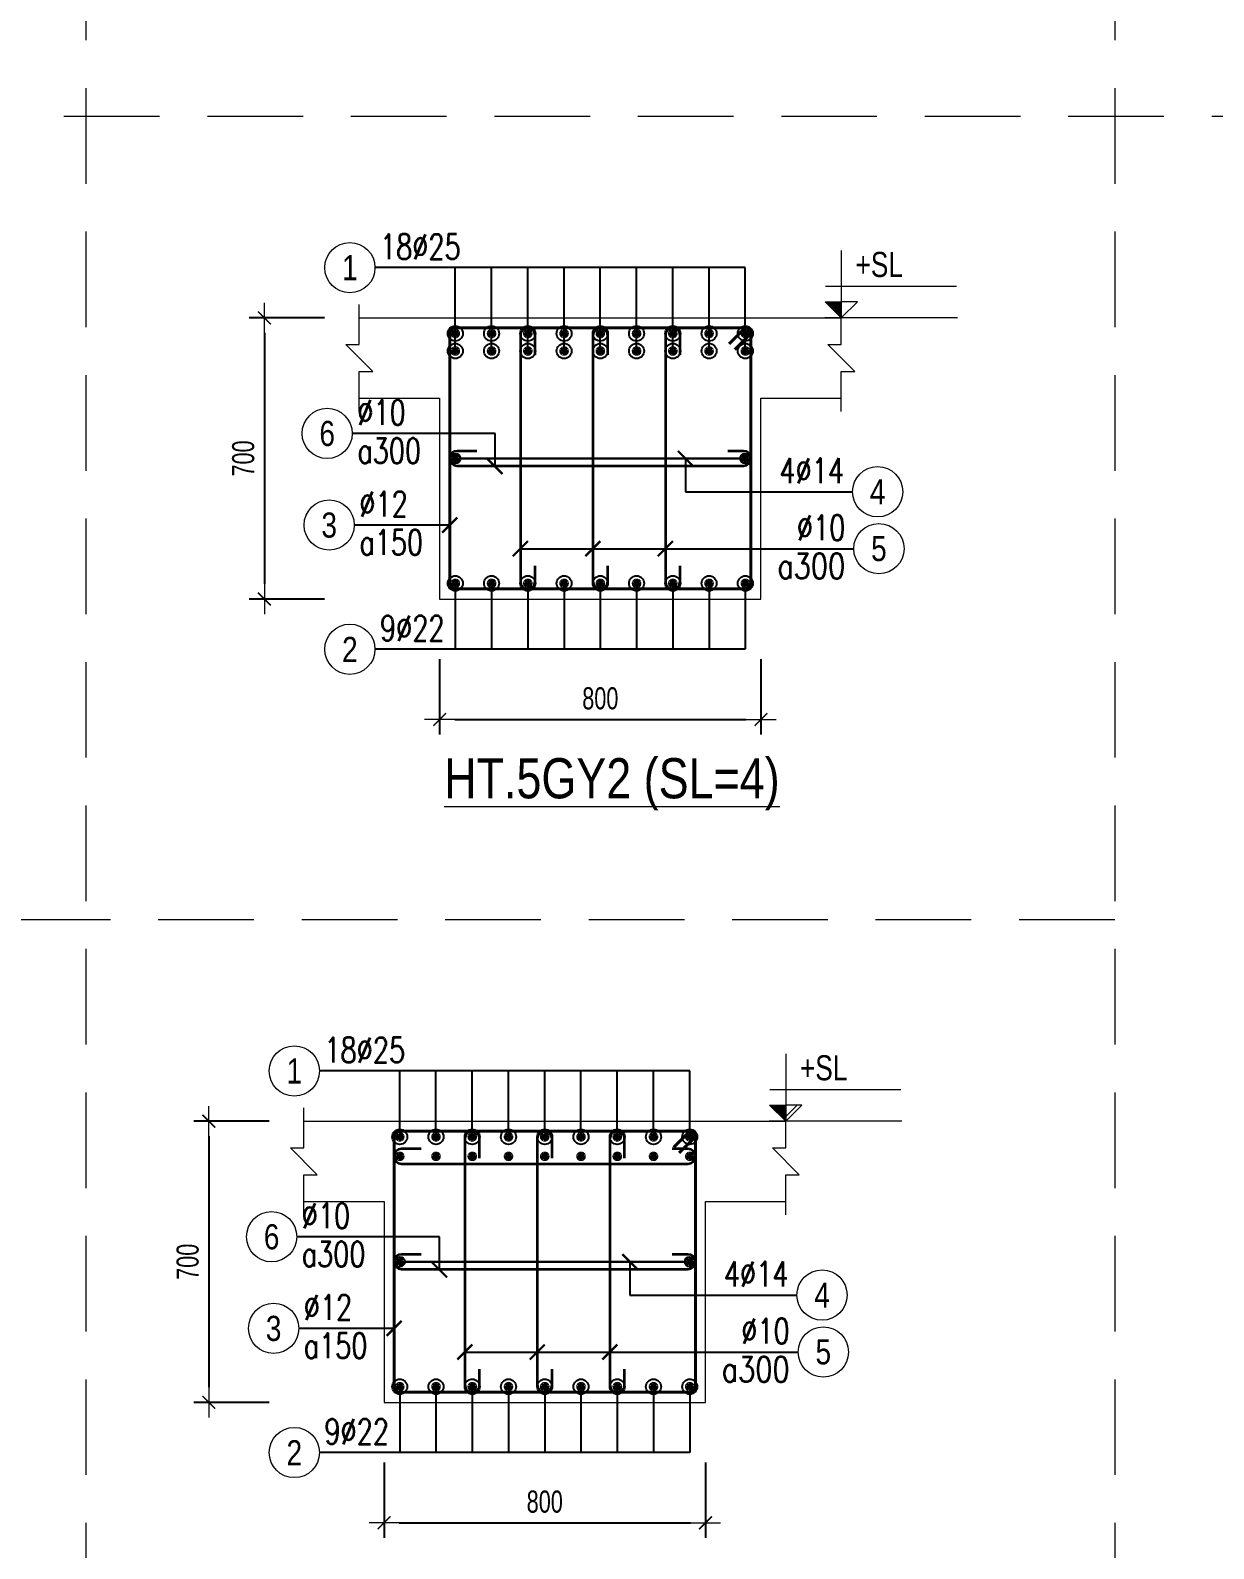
# Model space of a CAD drawing. Header units: millimetres. Extents: x 225489 to 327520, y -235866 to -221866.
# Drawn here: x 235597 to 238543, y -229431 to -225651 of the extents above; entities that cross this region are included whole.
import ezdxf
from ezdxf.enums import TextEntityAlignment as Align

# ---------------------------------------------------------------- set-up
doc = ezdxf.new("R2010")
doc.units = ezdxf.units.MM
doc.header["$PDMODE"] = 3
doc.linetypes.add('HIDDEN2', pattern=[4.762499999999999, 3.175, -1.5875])
doc.layers.get('0').update_dxf_attribs({"lineweight": 20})
doc.layers.get('Defpoints').update_dxf_attribs({"color": 151, "lineweight": 9})
for name, color, linetype, lineweight in [('NDC_S_ANNO', 7, 'Continuous', 20), ('NDC_S_CONTINUOUS', 3, 'Continuous', 20), ('NDC_S_DIM', 1, 'Continuous', 15), ('NDC_S_HIDDEN', 8, 'HIDDEN2', 13), ('NDC_S_REBAR', 4, 'Continuous', 35), ('NDC_S_STIRRUP', 4, 'Continuous', 40), ('NDC_S_TEXT SYMBOL', 7, 'Continuous', 20), ('NDC_S_THIN LINE', 8, 'Continuous', 9), ('NDC_S_VN TEXT', 7, 'Continuous', 20)]:
    doc.layers.add(name, color=color, linetype=linetype, lineweight=lineweight)
doc.styles.add('ARIAL', font='arial.ttf', dxfattribs={"width": 0.8})
doc.styles.add('NDC_ANNO', font='', dxfattribs={"width": 0.8})
doc.styles.add('NDC_DIM', font='', dxfattribs={"width": 0.75})
doc.styles.add('NDC_EN TXT', font='romans.shx', dxfattribs={"width": 0.8})
doc.styles.get('NDC_ANNO').set_extended_font_data('Dotum')
doc.styles.get('NDC_DIM').set_extended_font_data('Dotum')
doc.dimstyles.new('NDC_dim_25', dxfattribs={"dimscale": 25, "dimtxt": 2.2, "dimasz": 1.5, "dimexe": 1.5, "dimexo": 2.5, "dimgap": 1, "dimtad": 1, "dimdec": 0, "dimzin": 0, "dimdsep": 46, "dimtxsty": 'NDC_DIM', "dimblk": 'DIMMARK', "dimcen": 0.09, "dimdle": 1.2, "dimclrd": 1, "dimclre": 1, "dimclrt": 3, "dimadec": 0, "dimazin": 0, "dimtfac": 1, "dimtdec": 0, "dimtix": 1, "dimtofl": 0, "dimtmove": 0, "dimatfit": 3, "dimfxl": 6, "dimfxlon": 1, "dimtolj": 1, "dimtzin": 0, "dimarcsym": 0})

# ---------------------------------------------------------------- blocks, each defined once
blk = doc.blocks.new('kata_block_TD')
at = {"color": 6, "linetype": 'ByBlock', "lineweight": -2, "style": 'ARIAL', "width": 0.8}
blk.add_attdef('SECTDET2', text='', height=5, dxfattribs=at).set_placement((0, 7.970649532882817), align=Align.CENTER)
at = {"color": 0, "linetype": 'ByBlock', "lineweight": -2, "style": 'ARIAL', "width": 0.8}
blk.add_attdef('SECTDET1', text='', height=5, dxfattribs=at).set_placement((0, 1.470649532882817), align=Align.CENTER)
at = {"color": 3, "lineweight": 25, "style": 'ARIAL', "width": 0.8}
blk.add_attdef('SSCALE', text='', height=2.5, dxfattribs=at).set_placement((0, -3.998868953555331), align=Align.CENTER)
blk = doc.blocks.new('kata_block_CT')
at = {"layer": 'NDC_S_ANNO'}
blk.add_hatch(color=3, dxfattribs=at).paths.add_polyline_path([(0, 1.596954857557648), (-1.612010908633238, 1.596954857557648), (0, 0)])
at = {"layer": 'NDC_S_ANNO', "ltscale": 50}
h = blk.add_hatch(dxfattribs=at)
h.set_pattern_fill('ANSI31', color=256, scale=1.406250541793835, style=0)
h.set_pattern_definition([(45.00000000000001, (0, 5.456968210637569e-12), (-3.157122508925224, 3.157122508925225), [])])
h.paths.add_polyline_path([(0, 1.596954857557648), (0, 0), (1.612010908924276, 1.596954857557648)])
for p, q in [((-1.592704896858777, 3.140833880479477), (11.46947077315417, 3.140833880479477)), ((11.56125648126181, 5.456968210637569e-12), (-1.63869572513795, 5.456968210637569e-12))]:
    blk.add_line(p, q, dxfattribs=at)
for points in [[(0, 6.69495074864426), (0, 0)], [(0, 0), (-1.612010908924276, 1.596954857557648), (0, 1.596954857557648)], [(0, 0), (1.612010908924276, 1.596954857557648), (0, 1.596954857557648)]]:
    blk.add_lwpolyline(points, dxfattribs=at)
at = {"layer": 'NDC_S_ANNO', "color": 8, "ltscale": 50}
blk.add_lwpolyline([(0, 0), (-1.612010908633238, 1.596954857557648), (0, 1.596954857557648)], dxfattribs=at)
at = {"layer": 'NDC_S_TEXT SYMBOL', "color": 3, "style": 'NDC_ANNO', "width": 0.8}
blk.add_attdef('CT', (1.409564409346785, 4.068271311703938), '', height=2.5, dxfattribs=at)
blk = doc.blocks.new('DIMMARK')
at = {"layer": 'NDC_S_DIM', "color": 1}
blk.add_line((-1.5, 0), (1, 0), dxfattribs=at)
at = {"layer": 'NDC_S_DIM', "color": 2, "const_width": 0.1}
blk.add_lwpolyline([(-0.4242640687119285, -0.4242640687119285), (0.4242640687119285, 0.4242640687119285)], dxfattribs=at)
blk = doc.blocks.new('*D44')
at = {"layer": 'Defpoints', "color": 0, "transparency": 16777216}
for p in [(236616.1897851528, -227066.8943054396), (237416.1897851528, -227066.8943054396), (237416.1897851528, -227366.8943054396)]:
    blk.add_point(p, dxfattribs=at)
at = {"layer": 'NDC_S_DIM', "color": 1, "lineweight": -2, "transparency": 16777216}
for p, q in [((236616.1897851528, -227216.8943054396), (236616.1897851528, -227404.3943054396)), ((237416.1897851528, -227216.8943054396), (237416.1897851528, -227404.3943054396)), ((236653.6897851528, -227366.8943054396), (237378.6897851528, -227366.8943054396))]:
    blk.add_line(p, q, dxfattribs=at)
at = {"layer": 'NDC_S_DIM', "color": 1, "lineweight": -2, "transparency": 16777216, "xscale": 37.5, "yscale": 37.5, "zscale": 37.5, "rotation": 180}
blk.add_blockref('DIMMARK', (236616.1897851528, -227366.8943054396), dxfattribs=at)
at = {"layer": 'NDC_S_DIM', "color": 1, "lineweight": -2, "transparency": 16777216, "xscale": 37.5, "yscale": 37.5, "zscale": 37.5}
blk.add_blockref('DIMMARK', (237416.1897851528, -227366.8943054396), dxfattribs=at)
at = {"layer": 'NDC_S_DIM', "color": 3, "transparency": 16777216, "insert": (237016.1897851528, -227314.3943054396), "char_height": 55.00000000000001, "attachment_point": 5, "style": 'NDC_DIM'}
blk.add_mtext('\\A1;800', dxfattribs=at)
blk = doc.blocks.new('*D45')
at = {"layer": 'Defpoints', "color": 0, "transparency": 16777216}
for p in [(236685.8629096971, -226366.8943054396), (236179.8629096971, -227066.8943054396), (236685.8629096971, -227066.8943054396)]:
    blk.add_point(p, dxfattribs=at)
at = {"layer": 'NDC_S_DIM', "color": 1, "lineweight": -2, "transparency": 16777216}
for p, q in [((236329.8629096971, -226366.8943054396), (236142.3629096971, -226366.8943054396)), ((236179.8629096971, -226404.3943054396), (236179.8629096971, -227029.3943054396)), ((236329.8629096971, -227066.8943054396), (236142.3629096971, -227066.8943054396))]:
    blk.add_line(p, q, dxfattribs=at)
at = {"layer": 'NDC_S_DIM', "color": 1, "lineweight": -2, "transparency": 16777216, "xscale": 37.5, "yscale": 37.5, "zscale": 37.5}
for p, rotation in [((236179.8629096971, -226366.8943054396), 90), ((236179.8629096971, -227066.8943054396), 270)]:
    blk.add_blockref('DIMMARK', p, dxfattribs=dict(at, rotation=rotation))
at = {"layer": 'NDC_S_DIM', "color": 3, "transparency": 16777216, "insert": (236127.3629096972, -226716.8943054395), "char_height": 55.00000000000001, "attachment_point": 5, "rotation": 90, "style": 'NDC_DIM'}
blk.add_mtext('\\A1;700', dxfattribs=at)
blk = doc.blocks.new('kata_block_THEP')
at = {"layer": 'NDC_S_REBAR', "color": 0}
for p, q in [((-0.5, 0), (0.5, 0)), ((-0.3535533905960619, 0.353553390592424), (0.3535533905960619, -0.353553390592424)), ((0.3535533905960619, 0.353553390592424), (-0.3535533905960619, -0.353553390592424)), ((0, 0.5), (0, -0.5))]:
    blk.add_line(p, q, dxfattribs=at)
at = {"layer": 'NDC_S_REBAR', "color": 0, "const_width": 0.08333333333333334}
blk.add_lwpolyline([(-0.5, -1.818989403545856e-12, 1), (0.5000000000145519, -1.818989403545856e-12, 1), (-0.5, -1.818989403545856e-12, 1)], format="xyb", dxfattribs=at)
blk = doc.blocks.new('*U11')
blk.add_circle((-2.5, 0), 2.5)
at = {"layer": 'NDC_S_VN TEXT', "color": 3, "style": 'NDC_EN TXT', "width": 0.75}
blk.add_attdef('DK1', (0.5, 0.8455043070534884), '', height=2.5, dxfattribs=at)
at = {"layer": 'NDC_S_VN TEXT', "color": 7, "style": 'ARIAL', "width": 0.8}
blk.add_attdef('SH2', text='', height=2.5, dxfattribs=at).set_placement((-2.5, 0), align=Align.MIDDLE)
blk = doc.blocks.new('*U12')
blk.add_circle((-2.5, 0), 2.5)
at = {"layer": 'NDC_S_VN TEXT', "color": 3, "style": 'NDC_EN TXT', "width": 0.75}
for tag, p in [('DK1', (0.5, 0.8455043070534884)), ('KC1', (0.5, -2.972544307831413))]:
    blk.add_attdef(tag, p, '', height=2.5, dxfattribs=at)
at = {"layer": 'NDC_S_VN TEXT', "color": 7, "style": 'ARIAL', "width": 0.8}
blk.add_attdef('SH2', text='', height=2.5, dxfattribs=at).set_placement((-2.5, 0), align=Align.MIDDLE)
blk = doc.blocks.new('*U15')
blk.add_circle((2.5, 0), 2.5)
at = {"layer": 'NDC_S_VN TEXT', "color": 3, "style": 'NDC_EN TXT'}
for tag, width, p in [('DK2', 0.75, (-0.85, 0.8455043070534884)), ('KC2', 0.8, (-0.85, -2.972544307831413))]:
    blk.add_attdef(tag, text='', height=2.5, dxfattribs=dict(at, width=width)).set_placement(p, align=Align.RIGHT)
at = {"layer": 'NDC_S_VN TEXT', "color": 7, "style": 'ARIAL', "width": 0.8}
blk.add_attdef('SH3', text='', height=2.5, dxfattribs=at).set_placement((2.5, 0), align=Align.MIDDLE)
blk = doc.blocks.new('*U10')
blk.add_circle((2.5, 0), 2.5)
at = {"layer": 'NDC_S_VN TEXT', "color": 3, "style": 'NDC_EN TXT', "width": 0.75}
blk.add_attdef('DK2', text='', height=2.5, dxfattribs=at).set_placement((-0.85, 0.8455043070534884), align=Align.RIGHT)
at = {"layer": 'NDC_S_VN TEXT', "color": 7, "style": 'ARIAL', "width": 0.8}
blk.add_attdef('SH3', text='', height=2.5, dxfattribs=at).set_placement((2.5, 0), align=Align.MIDDLE)
blk = doc.blocks.new('*D50')
at = {"layer": 'Defpoints', "color": 0, "transparency": 16777216}
for p in [(236477.8290812586, -229066.8943054373), (237277.8290812586, -229066.8943054373), (237277.8290812586, -229366.8943054373)]:
    blk.add_point(p, dxfattribs=at)
at = {"layer": 'NDC_S_DIM', "color": 1, "lineweight": -2, "transparency": 16777216}
for p, q in [((236477.8290812586, -229216.8943054373), (236477.8290812586, -229404.3943054373)), ((237277.8290812586, -229216.8943054373), (237277.8290812586, -229404.3943054373)), ((236515.3290812586, -229366.8943054373), (237240.3290812586, -229366.8943054373))]:
    blk.add_line(p, q, dxfattribs=at)
at = {"layer": 'NDC_S_DIM', "color": 1, "lineweight": -2, "transparency": 16777216, "xscale": 37.5, "yscale": 37.5, "zscale": 37.5, "rotation": 180}
blk.add_blockref('DIMMARK', (236477.8290812586, -229366.8943054373), dxfattribs=at)
at = {"layer": 'NDC_S_DIM', "color": 1, "lineweight": -2, "transparency": 16777216, "xscale": 37.5, "yscale": 37.5, "zscale": 37.5}
blk.add_blockref('DIMMARK', (237277.8290812586, -229366.8943054373), dxfattribs=at)
at = {"layer": 'NDC_S_DIM', "color": 3, "transparency": 16777216, "insert": (236877.8290812586, -229314.3943054373), "char_height": 55.00000000000001, "attachment_point": 5, "style": 'NDC_DIM'}
blk.add_mtext('\\A1;800', dxfattribs=at)
blk = doc.blocks.new('*D51')
at = {"layer": 'Defpoints', "color": 0, "transparency": 16777216}
for p in [(236547.502205803, -228366.8943054373), (236041.502205803, -229066.8943054373), (236547.502205803, -229066.8943054373)]:
    blk.add_point(p, dxfattribs=at)
at = {"layer": 'NDC_S_DIM', "color": 1, "lineweight": -2, "transparency": 16777216}
for p, q in [((236191.502205803, -228366.8943054373), (236004.002205803, -228366.8943054373)), ((236041.502205803, -228404.3943054373), (236041.502205803, -229029.3943054373)), ((236191.502205803, -229066.8943054373), (236004.002205803, -229066.8943054373))]:
    blk.add_line(p, q, dxfattribs=at)
at = {"layer": 'NDC_S_DIM', "color": 1, "lineweight": -2, "transparency": 16777216, "xscale": 37.5, "yscale": 37.5, "zscale": 37.5}
for p, rotation in [((236041.502205803, -228366.8943054373), 90), ((236041.502205803, -229066.8943054373), 270)]:
    blk.add_blockref('DIMMARK', p, dxfattribs=dict(at, rotation=rotation))
at = {"layer": 'NDC_S_DIM', "color": 3, "transparency": 16777216, "insert": (235989.002205803, -228716.8943054372), "char_height": 55.00000000000001, "attachment_point": 5, "rotation": 90, "style": 'NDC_DIM'}
blk.add_mtext('\\A1;700', dxfattribs=at)

msp = doc.modelspace()

# ---------------------------------------------------------------- linework, layer by layer
at = {"layer": 'NDC_S_CONTINUOUS'}
for points in [[(236416.1897851528, -226366.8943054396), (236616.1897851528, -226366.8943054396), (236616.1897851528, -226366.8943054396), (237416.1897851528, -226366.8943054396), (237416.1897851528, -226366.8943054396), (237616.1897851528, -226366.8943054396)], [(236416.1897851528, -226566.8943054396), (236616.1897851528, -226566.8943054396), (236616.1897851528, -227066.8943054396), (237416.1897851528, -227066.8943054396), (237416.1897851528, -226566.8943054396), (237616.1897851528, -226566.8943054396)], [(236277.8290812586, -228366.8943054373), (236477.8290812586, -228366.8943054373), (236477.8290812586, -228366.8943054373), (237277.8290812586, -228366.8943054373), (237277.8290812586, -228366.8943054373), (237477.8290812586, -228366.8943054373)], [(236277.8290812586, -228566.8943054373), (236477.8290812586, -228566.8943054373), (236477.8290812586, -229066.8943054373), (237277.8290812586, -229066.8943054373), (237277.8290812586, -228566.8943054373), (237477.8290812586, -228566.8943054373)]]:
    msp.add_lwpolyline(points, dxfattribs=at)
at = {"layer": 'NDC_S_HIDDEN', "ltscale": 75}
for p, q in [((235735.4292001775, -221865.8761660783), (235735.4292001775, -235865.8761660624)), ((238296.940137546, -221865.8761660783), (238296.940137546, -235865.8761660624)), ((243419.9620122832, -225865.8761660738), (230612.4073254404, -225865.8761660738)), ((238296.9401375461, -227865.8761660715), (225489.3854507033, -227865.8761660715))]:
    msp.add_line(p, q, dxfattribs=at)
at = {"layer": 'NDC_S_REBAR'}
for points in [[(236853.9887816262, -226459.2389953729), (236853.9887816262, -226410.3258255631, 0.9999999999999999), (236817.1247816262, -226410.3258255631), (236817.1247816262, -227023.4623054395, 0.9999999999999999), (236853.9887816262, -227023.4623054395), (236853.9887816262, -226984.2054144307, -0.414213562)], [(237034.4887816262, -226459.2389953729), (237034.4887816262, -226410.3258255631, 0.9999999999999999), (236997.6247816262, -226410.3258255631), (236997.6247816262, -227023.4623054395, 0.9999999999999999), (237034.4887816262, -227023.4623054395), (237034.4887816262, -226984.2054144307, -0.414213562)], [(237214.9887816343, -226459.238995373), (237214.9887816343, -226410.3258255631, 0.9999999999999999), (237178.1247816342, -226410.3258255631), (237178.1247816342, -227023.4623054396, 0.9999999999999999), (237214.9887816343, -227023.4623054396), (237214.9887816343, -226984.2054144308, -0.414213562)], [(236708.5349549627, -226698.4623054396), (236659.6217851528, -226698.4623054396, 0.9999999999999999), (236659.6217851528, -226735.3263054397), (237372.7577851528, -226735.3263054397, 0.9999999999999999), (237372.7577851528, -226698.4623054396), (237333.500894144, -226698.4623054396, -0.414213562)], [(236715.628077732, -228459.2389953706), (236715.628077732, -228410.3258255608, 0.9999999999999999), (236678.764077732, -228410.3258255608), (236678.764077732, -229023.4623054372, 0.9999999999999999), (236715.628077732, -229023.4623054372), (236715.628077732, -228984.2054144284, -0.414213562)], [(236896.128077732, -228459.2389953706), (236896.128077732, -228410.3258255608, 0.9999999999999999), (236859.264077732, -228410.3258255608), (236859.264077732, -229023.4623054372, 0.9999999999999999), (236896.128077732, -229023.4623054372), (236896.128077732, -228984.2054144284, -0.414213562)], [(237076.6280777401, -228459.2389953706), (237076.6280777401, -228410.3258255608, 0.9999999999999999), (237039.7640777401, -228410.3258255608), (237039.7640777401, -229023.4623054372, 0.9999999999999999), (237076.6280777401, -229023.4623054372), (237076.6280777401, -228984.2054144284, -0.414213562)], [(236570.1742510687, -228436.050645009), (236521.2610812588, -228436.050645009, 0.9999999999999999), (236521.2610812588, -228472.9146450091), (237234.3970812588, -228472.9146450091, 0.9999999999999999), (237234.3970812588, -228436.050645009), (237195.1401902499, -228436.050645009, -0.414213562)], [(236570.1742510685, -228698.4623054373), (236521.2610812587, -228698.4623054373, 0.9999999999999999), (236521.2610812587, -228735.3263054373), (237234.3970812586, -228735.3263054373, 0.9999999999999999), (237234.3970812586, -228698.4623054373), (237195.1401902498, -228698.4623054373, -0.414213562)]]:
    msp.add_lwpolyline(points, format="xyb", dxfattribs=at)
at = {"layer": 'NDC_S_STIRRUP'}
for points in [[(237337.1897851528, -226431.8943054396), (237377.1897851528, -226391.8943054396, -0.414213562), (237391.1897851528, -226405.8943054396), (237391.1897851528, -227027.8943054396, -0.414213562), (237377.1897851528, -227041.8943054396), (236655.1897851528, -227041.8943054396, -0.414213562), (236641.1897851528, -227027.8943054396), (236641.1897851528, -226405.8943054396, -0.414213562), (236655.1897851528, -226391.8943054396), (237377.1897851528, -226391.8943054396, -0.414213562), (237391.1897851528, -226405.8943054396), (237351.1897851528, -226445.8943054396)], [(237198.8290812586, -228431.8943054373), (237238.8290812586, -228391.8943054373, -0.414213562), (237252.8290812586, -228405.8943054373), (237252.8290812586, -229027.8943054373, -0.414213562), (237238.8290812586, -229041.8943054373), (236516.8290812586, -229041.8943054373, -0.414213562), (236502.8290812586, -229027.8943054373), (236502.8290812586, -228405.8943054373, -0.414213562), (236516.8290812586, -228391.8943054373), (237238.8290812586, -228391.8943054373, -0.414213562), (237252.8290812586, -228405.8943054373), (237212.8290812586, -228445.8943054373)]]:
    msp.add_lwpolyline(points, format="xyb", dxfattribs=at)
at = {"layer": 'NDC_S_THIN LINE'}
for points in [[(236416.1897851528, -226600.227638773), (236416.1897851528, -226500.227638773), (236449.5231184862, -226500.227638773), (236382.8564518195, -226433.5609721063), (236416.1897851528, -226433.5609721063), (236416.1897851528, -226333.5609721063)], [(237616.1897851528, -226600.227638773), (237616.1897851528, -226500.227638773), (237649.5231184862, -226500.227638773), (237582.8564518195, -226433.5609721063), (237616.1897851528, -226433.5609721063), (237616.1897851528, -226333.5609721063)], [(236277.8290812586, -228600.2276387706), (236277.8290812586, -228500.2276387706), (236311.162414592, -228500.2276387706), (236244.4957479253, -228433.5609721039), (236277.8290812587, -228433.5609721039), (236277.8290812587, -228333.5609721039)], [(237477.8290812586, -228600.2276387706), (237477.8290812586, -228500.2276387706), (237511.162414592, -228500.2276387706), (237444.4957479253, -228433.5609721039), (237477.8290812587, -228433.5609721039), (237477.8290812587, -228333.5609721039)]]:
    msp.add_lwpolyline(points, dxfattribs=at)

# ---------------------------------------------------------------- block references
at = {"layer": 'NDC_S_REBAR', "xscale": 22, "yscale": 22, "zscale": 22}
for p in [(236655.1897851528, -226405.8943054396), (236745.4397851528, -226405.8943054396), (236835.6897851528, -226405.8943054396), (236925.9397851528, -226405.8943054396), (237016.1897851528, -226405.8943054396), (237106.4397851528, -226405.8943054396), (237196.6897851528, -226405.8943054396), (237286.9397851528, -226405.8943054396), (237377.1897851528, -226405.8943054396), (236655.1897851528, -226449.4525781447), (236745.4397851528, -226449.4525781447), (236835.6897851528, -226449.4525781447), (236925.9397851528, -226449.4525781447), (237016.1897851528, -226449.4525781447), (237106.4397851528, -226449.4525781447), (237196.6897851528, -226449.4525781447), (237286.9397851528, -226449.4525781447), (237377.1897851528, -226449.4525781447), (236655.1897851528, -226716.8943054396), (237377.1897851528, -226716.8943054396), (236655.1897851528, -227027.8943054396), (236745.4397851528, -227027.8943054396), (236835.6897851528, -227027.8943054396), (236925.9397851528, -227027.8943054396), (237016.1897851528, -227027.8943054396), (237106.4397851528, -227027.8943054396), (237196.6897851528, -227027.8943054396), (237286.9397851528, -227027.8943054396), (237377.1897851528, -227027.8943054396), (236516.8290812586, -228405.8943054373), (236607.0790812586, -228405.8943054373), (236697.3290812586, -228405.8943054373), (236787.5790812586, -228405.8943054373), (236877.8290812586, -228405.8943054373), (236968.0790812586, -228405.8943054373), (237058.3290812586, -228405.8943054373), (237148.5790812586, -228405.8943054373), (237238.8290812586, -228405.8943054373), (236516.8290812586, -228454.482645009), (236607.0790812586, -228454.482645009), (236697.3290812586, -228454.482645009), (236787.5790812586, -228454.482645009), (236877.8290812586, -228454.482645009), (236968.0790812586, -228454.482645009), (237058.3290812586, -228454.482645009), (237148.5790812586, -228454.482645009), (237238.8290812586, -228454.482645009), (236516.8290812586, -228716.8943054373), (237238.8290812586, -228716.8943054373), (236516.8290812586, -229027.8943054373), (236607.0790812586, -229027.8943054373), (236697.3290812586, -229027.8943054373), (236787.5790812586, -229027.8943054373), (236877.8290812586, -229027.8943054373), (236968.0790812586, -229027.8943054373), (237058.3290812586, -229027.8943054373), (237148.5790812586, -229027.8943054373), (237238.8290812586, -229027.8943054373)]:
    msp.add_blockref('kata_block_THEP', p, dxfattribs=at)
at = {"layer": 'NDC_S_THIN LINE', "xscale": 25, "yscale": 25, "zscale": 25}
for name, p, values in [('*U11', (236455.1897851528, -226241.8943054396), {'SH2': '1', 'DK1': '18%%c25'}), ('*U12', (236398.6897851528, -226654.5874092649), {'SH2': '6', 'DK1': '%%c10', 'KC1': 'a300'}), ('*U10', (237644.0800289504, -226799.8024993291), {'SH3': '4', 'DK2': '4%%c14'}), ('*U12', (236403.6897851528, -226882.7149760492), {'SH2': '3', 'DK1': '%%c12', 'KC1': 'a150'}), ('*U15', (237647.2459840171, -226941.5771358897), {'SH3': '5', 'DK2': '%%c10', 'KC2': 'a300'}), ('*U11', (236455.1897851528, -227191.8943054396), {'SH2': '2', 'DK1': '9%%c22'}), ('*U11', (236316.8290812586, -228241.8943054373), {'SH2': '1', 'DK1': '18%%c25'}), ('*U12', (236260.3290812586, -228654.5874092626), {'SH2': '6', 'DK1': '%%c10', 'KC1': 'a300'}), ('*U10', (237505.7193250562, -228799.8024993268), {'SH3': '4', 'DK2': '4%%c14'}), ('*U12', (236265.3290812586, -228882.7149760468), {'SH2': '3', 'DK1': '%%c12', 'KC1': 'a150'}), ('*U15', (237508.8852801229, -228941.5771358873), {'SH3': '5', 'DK2': '%%c10', 'KC2': 'a300'}), ('*U11', (236316.8290812586, -229191.8943054373), {'SH2': '2', 'DK1': '9%%c22'})]:
    msp.add_blockref(name, p, dxfattribs=at).add_auto_attribs(values)
at = {"layer": 'NDC_S_VN TEXT', "xscale": 25, "yscale": 25, "zscale": 25}
for p in [(237616.1897851528, -226366.8943054396), (237477.8290812586, -228366.8943054373)]:
    msp.add_blockref('kata_block_CT', p, dxfattribs=at).add_auto_attribs({'CT': '+SL'})
at = {"layer": 'NDC_S_VN TEXT'}
ref = msp.add_blockref('kata_block_TD', (237045.0637362629, -227592.5062018421), dxfattribs=dict(at, xscale=20, yscale=20, zscale=20))
ref.add_attrib('SECTDET1', '%%uHT.5GY2 (SL=4)', dxfattribs={"layer": '0', "color": 0, "linetype": 'ByBlock', "lineweight": -2, "height": 100, "style": 'ARIAL', "width": 0.8}).set_placement((237045.0637362629, -227563.0932111844), align=Align.CENTER)

# ---------------------------------------------------------------- dimensions: what is measured, and where the dimension line sits
at = {"layer": 'NDC_S_DIM'}
for base, p1, p2, picture, middle in [((236179.8629096971, -227066.8943054396), (236685.8629096971, -226366.8943054396), (236685.8629096971, -227066.8943054396), '*D45', (236127.3629096972, -226716.8943054395)), ((236041.502205803, -229066.8943054373), (236547.502205803, -228366.8943054373), (236547.502205803, -229066.8943054373), '*D51', (235989.002205803, -228716.8943054372))]:
    dim = msp.add_linear_dim(base=base, p1=p1, p2=p2, angle=270, dimstyle='NDC_dim_25', dxfattribs=at)
    dim.commit()
    dim.dimension.update_dxf_attribs({"geometry": picture, "text_midpoint": middle})
for base, p1, p2, picture, middle in [((237416.1897851528, -227366.8943054396), (236616.1897851528, -227066.8943054396), (237416.1897851528, -227066.8943054396), '*D44', (237016.1897851528, -227314.3943054396)), ((237277.8290812586, -229366.8943054373), (236477.8290812586, -229066.8943054373), (237277.8290812586, -229066.8943054373), '*D50', (236877.8290812586, -229314.3943054373))]:
    dim = msp.add_linear_dim(base=base, p1=p1, p2=p2, dimstyle='NDC_dim_25', dxfattribs=at)
    dim.commit()
    dim.dimension.update_dxf_attribs({"geometry": picture, "text_midpoint": middle})

# ---------------------------------------------------------------- leaders
at = {"layer": 'NDC_S_THIN LINE'}
for points, override in [([(236655.1897851528, -226405.8943054396), (236655.1897851528, -226241.8943054396), (236455.1897851528, -226241.8943054396)], {"dimldrblk": 'DotBlank'}), ([(237377.1897851528, -226405.8943054396), (237377.1897851528, -226241.8943054396), (236455.1897851528, -226241.8943054396)], {"dimldrblk": 'DotBlank'}), ([(236655.1897851528, -226449.4525781447), (236655.1897851528, -226241.8943054396), (236455.1897851528, -226241.8943054396)], {"dimldrblk": 'DotBlank'}), ([(237377.1897851528, -226449.4525781447), (237377.1897851528, -226241.8943054396), (236455.1897851528, -226241.8943054396)], {"dimldrblk": 'DotBlank'}), ([(236745.4397851526, -226405.8943054396), (236745.4397851526, -226241.8943054396), (236545.4397851526, -226241.8943054396)], {"dimldrblk": 'DotBlank'}), ([(236745.4397851526, -226449.4525781446), (236745.4397851526, -226241.8943054396), (236545.4397851526, -226241.8943054396)], {"dimldrblk": 'DotBlank'}), ([(236835.6897851526, -226449.4525781447), (236835.6897851526, -226241.8943054396), (236605.9505693517, -226241.8943054396)], {"dimldrblk": 'DotBlank'}), ([(236835.6897851526, -226405.8943054396), (236835.6897851526, -226241.8943054396), (236635.6897851526, -226241.8943054396)], {"dimldrblk": 'DotBlank'}), ([(236925.9397851526, -226405.8943054396), (236925.9397851526, -226241.8943054396), (236725.9397851526, -226241.8943054396)], {"dimldrblk": 'DotBlank'}), ([(236925.9397851526, -226449.4525781446), (236925.9397851526, -226241.8943054396), (236725.9397851526, -226241.8943054396)], {"dimldrblk": 'DotBlank'}), ([(237016.1897851526, -226405.8943054396), (237016.1897851526, -226241.8943054396), (236816.1897851526, -226241.8943054396)], {"dimldrblk": 'DotBlank'}), ([(237016.1897851526, -226449.4525781447), (237016.1897851526, -226241.8943054396), (236816.1897851526, -226241.8943054396)], {"dimldrblk": 'DotBlank'}), ([(237106.4397851526, -226405.8943054396), (237106.4397851526, -226241.8943054396), (236906.4397851526, -226241.8943054396)], {"dimldrblk": 'DotBlank'}), ([(237106.4397851526, -226449.4525781446), (237106.4397851526, -226241.8943054396), (236906.4397851526, -226241.8943054396)], {"dimldrblk": 'DotBlank'}), ([(237196.6897851526, -226405.8943054396), (237196.6897851526, -226241.8943054396), (236996.6897851526, -226241.8943054396)], {"dimldrblk": 'DotBlank'}), ([(237196.6897851526, -226449.4525781446), (237196.6897851526, -226241.8943054396), (236996.6897851526, -226241.8943054396)], {"dimldrblk": 'DotBlank'}), ([(237286.9397851528, -226405.8943054396), (237286.9397851528, -226241.8943054396), (237086.9397851528, -226241.8943054396)], {"dimldrblk": 'DotBlank'}), ([(237286.9397851528, -226449.4525781447), (237286.9397851528, -226241.8943054396), (237086.9397851528, -226241.8943054396)], {"dimldrblk": 'DotBlank'}), ([(236754.1186680119, -226736.8943054396), (236754.1186680118, -226654.5874092649), (236398.6897851528, -226654.5874092649)], {"dimldrblk": 'ArchTick'}), ([(236655.1897851528, -226716.8943054396), (237383.1897851528, -226716.8943054396)], {"dimasz": 1, "dimldrblk": 'DotBlank'}), ([(237377.1897851528, -226716.8943054396), (236655.1897851528, -226716.8943054396)], {"dimasz": 1, "dimldrblk": 'DotBlank'}), ([(237228.2387327387, -226716.8943054396), (237228.2387327387, -226799.8024993291), (237644.0800289504, -226799.8024993291)], {"dimldrblk": 'ArchTick'}), ([(236641.1897851528, -226882.7149760492), (236403.6897851528, -226882.7149760492)], {"dimldrblk": 'ArchTick'}), ([(236817.1247816262, -226941.5771358897), (237647.2459840171, -226941.5771358897)], {"dimldrblk": 'ArchTick'}), ([(236997.6247816262, -226941.5771358897), (237647.2459840171, -226941.5771358897)], {"dimldrblk": 'ArchTick'}), ([(237178.1247816342, -226941.5771358897), (237647.2459840171, -226941.5771358897)], {"dimldrblk": 'ArchTick'}), ([(236655.1897851528, -227027.8943054396), (236655.1897851528, -227191.8943054396), (236455.1897851528, -227191.8943054396)], {"dimldrblk": 'DotBlank'}), ([(237377.1897851528, -227027.8943054396), (237377.1897851528, -227191.8943054396), (236455.1897851528, -227191.8943054396)], {"dimldrblk": 'DotBlank'}), ([(236745.4397851526, -227027.8943054396), (236745.4397851526, -227191.8943054396), (236545.4397851526, -227191.8943054396)], {"dimldrblk": 'DotBlank'}), ([(236835.6897851526, -227027.8943054396), (236835.6897851526, -227191.8943054396), (236635.6897851526, -227191.8943054396)], {"dimldrblk": 'DotBlank'}), ([(236925.9397851526, -227027.8943054396), (236925.9397851526, -227191.8943054396), (236725.9397851526, -227191.8943054396)], {"dimldrblk": 'DotBlank'}), ([(237016.1897851526, -227027.8943054396), (237016.1897851526, -227191.8943054396), (236816.1897851526, -227191.8943054396)], {"dimldrblk": 'DotBlank'}), ([(237106.4397851526, -227027.8943054396), (237106.4397851526, -227191.8943054396), (236906.4397851526, -227191.8943054396)], {"dimldrblk": 'DotBlank'}), ([(237196.6897851526, -227027.8943054396), (237196.6897851526, -227191.8943054396), (236996.6897851526, -227191.8943054396)], {"dimldrblk": 'DotBlank'}), ([(237286.9397851528, -227027.8943054396), (237286.9397851528, -227191.8943054396), (237086.9397851528, -227191.8943054396)], {"dimldrblk": 'DotBlank'}), ([(236516.8290812586, -228405.8943054373), (236516.8290812586, -228241.8943054373), (236316.8290812586, -228241.8943054373)], {"dimldrblk": 'DotBlank'}), ([(237238.8290812586, -228405.8943054373), (237238.8290812586, -228241.8943054373), (236316.8290812586, -228241.8943054373)], {"dimldrblk": 'DotBlank'}), ([(236607.0790812585, -228405.8943054373), (236607.0790812585, -228241.8943054373), (236407.0790812585, -228241.8943054373)], {"dimldrblk": 'DotBlank'}), ([(236697.3290812585, -228405.8943054373), (236697.3290812585, -228241.8943054373), (236497.3290812585, -228241.8943054373)], {"dimldrblk": 'DotBlank'}), ([(236787.5790812585, -228405.8943054373), (236787.5790812585, -228241.8943054373), (236587.5790812585, -228241.8943054373)], {"dimldrblk": 'DotBlank'}), ([(236877.8290812585, -228405.8943054373), (236877.8290812585, -228241.8943054373), (236677.8290812585, -228241.8943054373)], {"dimldrblk": 'DotBlank'}), ([(236968.0790812585, -228405.8943054373), (236968.0790812585, -228241.8943054373), (236768.0790812585, -228241.8943054373)], {"dimldrblk": 'DotBlank'}), ([(237058.3290812585, -228405.8943054373), (237058.3290812585, -228241.8943054373), (236858.3290812585, -228241.8943054373)], {"dimldrblk": 'DotBlank'}), ([(237148.5790812586, -228405.8943054373), (237148.5790812586, -228241.8943054373), (236948.5790812586, -228241.8943054373)], {"dimldrblk": 'DotBlank'}), ([(236615.7579641177, -228736.8943054373), (236615.7579641176, -228654.5874092626), (236260.3290812586, -228654.5874092626)], {"dimldrblk": 'ArchTick'}), ([(236516.8290812586, -228716.8943054373), (237244.8290812586, -228716.8943054373)], {"dimasz": 1, "dimldrblk": 'DotBlank'}), ([(237238.8290812586, -228716.8943054373), (236516.8290812586, -228716.8943054373)], {"dimasz": 1, "dimldrblk": 'DotBlank'}), ([(237089.8780288445, -228716.8943054373), (237089.8780288445, -228799.8024993268), (237505.7193250562, -228799.8024993268)], {"dimldrblk": 'ArchTick'}), ([(236502.8290812586, -228882.7149760468), (236265.3290812586, -228882.7149760468)], {"dimldrblk": 'ArchTick'}), ([(236678.764077732, -228941.5771358873), (237508.8852801229, -228941.5771358873)], {"dimldrblk": 'ArchTick'}), ([(236859.264077732, -228941.5771358873), (237508.8852801229, -228941.5771358873)], {"dimldrblk": 'ArchTick'}), ([(237039.7640777401, -228941.5771358873), (237508.8852801229, -228941.5771358873)], {"dimldrblk": 'ArchTick'}), ([(236516.8290812586, -229027.8943054373), (236516.8290812586, -229191.8943054373), (236316.8290812586, -229191.8943054373)], {"dimldrblk": 'DotBlank'}), ([(237238.8290812586, -229027.8943054373), (237238.8290812586, -229191.8943054373), (236316.8290812586, -229191.8943054373)], {"dimldrblk": 'DotBlank'}), ([(236607.0790812585, -229027.8943054373), (236607.0790812585, -229191.8943054373), (236407.0790812585, -229191.8943054373)], {"dimldrblk": 'DotBlank'}), ([(236697.3290812585, -229027.8943054373), (236697.3290812585, -229191.8943054373), (236497.3290812585, -229191.8943054373)], {"dimldrblk": 'DotBlank'}), ([(236787.5790812585, -229027.8943054373), (236787.5790812585, -229191.8943054373), (236587.5790812585, -229191.8943054373)], {"dimldrblk": 'DotBlank'}), ([(236877.8290812585, -229027.8943054373), (236877.8290812585, -229191.8943054373), (236677.8290812585, -229191.8943054373)], {"dimldrblk": 'DotBlank'}), ([(236968.0790812585, -229027.8943054373), (236968.0790812585, -229191.8943054373), (236768.0790812585, -229191.8943054373)], {"dimldrblk": 'DotBlank'}), ([(237058.3290812585, -229027.8943054373), (237058.3290812585, -229191.8943054373), (236858.3290812585, -229191.8943054373)], {"dimldrblk": 'DotBlank'}), ([(237148.5790812586, -229027.8943054373), (237148.5790812586, -229191.8943054373), (236948.5790812586, -229191.8943054373)], {"dimldrblk": 'DotBlank'})]:
    msp.add_leader(points, dimstyle='NDC_dim_25', override=override, dxfattribs=at)

doc.saveas('drawing.dxf')
